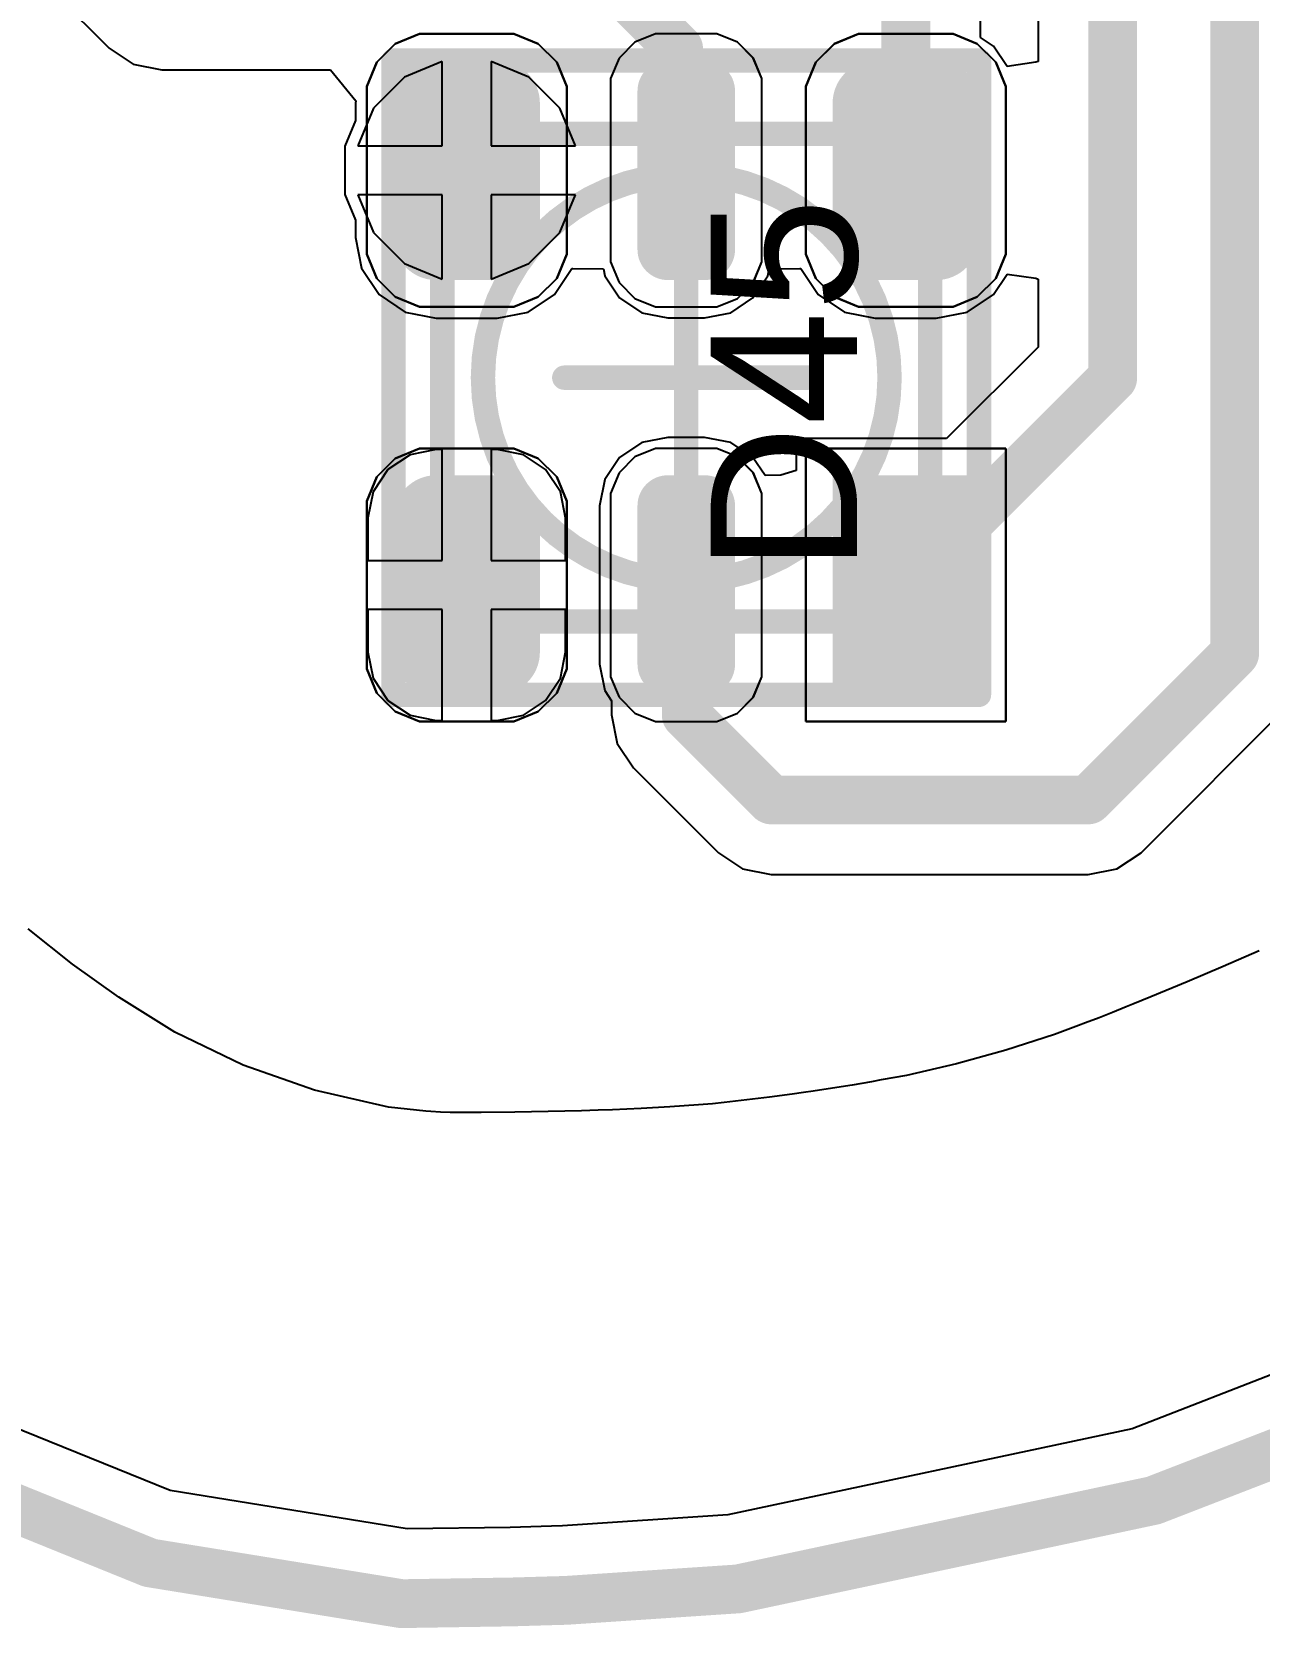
# Model space of a CAD drawing. Header units: inches. Extents: x -30 to 118, y 20 to 51.
# Drawn here: x 105.87 to 110.9, y 20.11 to 26.65 of the extents above; entities that cross this region are included whole.
import ezdxf

# ---------------------------------------------------------------- set-up
doc = ezdxf.new("R2010")
doc.units = ezdxf.units.IN
for name, color, linetype in [('Bottom Layer', 5, 'Continuous'), ('Keep-Out Layer', 6, 'Continuous'), ('Mechanical 1', 6, 'Continuous'), ('Top Component Outline', 56, 'Continuous'), ('Top Courtyard', 56, 'Continuous'), ('Top Layer', 1, 'Continuous'), ('Top Overlay', 2, 'Continuous'), ('Top Paste', 8, 'Continuous'), ('Top Solder', 216, 'Continuous'), ('Via Holes', 16, 'Continuous')]:
    doc.layers.add(name, color=color, linetype=linetype)
doc.styles.add('Arial', font='', dxfattribs={"height": 0.2})
doc.styles.get('Arial').set_extended_font_data('Arial')

# ---------------------------------------------------------------- blocks, each defined once
blk = doc.blocks.new('APA_RGB_LED_2020_541')
at = {"layer": 'Top Layer'}
h = blk.add_hatch(color=1, dxfattribs=at)
edge = h.paths.add_edge_path()
edge.add_arc((-1.125, 1.025), 0.125, 90, 180)
edge.add_line((-1.25, 1.025), (-1.25, 0.775))
edge.add_arc((-1.125, 0.775), 0.125, 180, 270)
edge.add_line((-1.125, 0.65), (-0.575, 0.65))
edge.add_arc((-0.575, 0.775), 0.125, 270, 360)
edge.add_line((-0.45, 0.775), (-0.45, 1.025))
edge.add_arc((-0.575, 1.025), 0.125, 0, 90)
edge.add_line((-0.575, 1.15), (-1.125, 1.15))
h = blk.add_hatch(color=1, dxfattribs=at)
edge = h.paths.add_edge_path()
edge.add_arc((0.575, 1.025), 0.125, 90, 180)
edge.add_line((0.45, 1.025), (0.45, 0.775))
edge.add_arc((0.575, 0.775), 0.125, 180, 270)
edge.add_line((0.575, 0.65), (1.125, 0.65))
edge.add_arc((1.125, 0.775), 0.125, 270, 360)
edge.add_line((1.25, 0.775), (1.25, 1.025))
edge.add_arc((1.125, 1.025), 0.125, 0, 90)
edge.add_line((1.125, 1.15), (0.575, 1.15))
h = blk.add_hatch(color=1, dxfattribs=at)
edge = h.paths.add_edge_path()
edge.add_arc((-1.175, 0.075), 0.075, 90, 180)
edge.add_line((-1.25, 0.075), (-1.25, -0.075))
edge.add_arc((-1.175, -0.075), 0.075, 180, 270)
edge.add_line((-1.175, -0.15), (-0.525, -0.15))
edge.add_arc((-0.525, -0.075), 0.075, 270, 360)
edge.add_line((-0.45, -0.075), (-0.45, 0.075))
edge.add_arc((-0.525, 0.075), 0.075, 0, 90)
edge.add_line((-0.525, 0.15), (-1.175, 0.15))
h = blk.add_hatch(color=1, dxfattribs=at)
edge = h.paths.add_edge_path()
edge.add_arc((0.525, 0.075), 0.075, 90, 180)
edge.add_line((0.45, 0.075), (0.45, -0.075))
edge.add_arc((0.525, -0.075), 0.075, 180, 270)
edge.add_line((0.525, -0.15), (1.175, -0.15))
edge.add_arc((1.175, -0.075), 0.075, 270, 360)
edge.add_line((1.25, -0.075), (1.25, 0.075))
edge.add_arc((1.175, 0.075), 0.075, 0, 90)
edge.add_line((1.175, 0.15), (0.525, 0.15))
blk.add_hatch(color=1, dxfattribs=at).paths.add_polyline_path([(-1.25, -0.65), (-0.45, -0.65), (-0.45, -1.15), (-1.25, -1.15)])
h = blk.add_hatch(color=1, dxfattribs=at)
edge = h.paths.add_edge_path()
edge.add_arc((0.575, -0.775), 0.125, 90, 180)
edge.add_line((0.45, -0.775), (0.45, -1.025))
edge.add_arc((0.575, -1.025), 0.125, 180, 270)
edge.add_line((0.575, -1.15), (1.125, -1.15))
edge.add_arc((1.125, -1.025), 0.125, 270, 360)
edge.add_line((1.25, -1.025), (1.25, -0.775))
edge.add_arc((1.125, -0.775), 0.125, 0, 90)
edge.add_line((1.125, -0.65), (0.575, -0.65))
at = {"layer": 'Top Paste'}
h = blk.add_hatch(color=8, dxfattribs=at)
edge = h.paths.add_edge_path()
edge.add_arc((-1.125, 1.025), 0.125, 90, 180)
edge.add_line((-1.25, 1.025), (-1.25, 0.775))
edge.add_arc((-1.125, 0.775), 0.125, 180, 270)
edge.add_line((-1.125, 0.65), (-0.575, 0.65))
edge.add_arc((-0.575, 0.775), 0.125, 270, 360)
edge.add_line((-0.45, 0.775), (-0.45, 1.025))
edge.add_arc((-0.575, 1.025), 0.125, 0, 90)
edge.add_line((-0.575, 1.15), (-1.125, 1.15))
h = blk.add_hatch(color=8, dxfattribs=at)
edge = h.paths.add_edge_path()
edge.add_arc((0.575, 1.025), 0.125, 90, 180)
edge.add_line((0.45, 1.025), (0.45, 0.775))
edge.add_arc((0.575, 0.775), 0.125, 180, 270)
edge.add_line((0.575, 0.65), (1.125, 0.65))
edge.add_arc((1.125, 0.775), 0.125, 270, 360)
edge.add_line((1.25, 0.775), (1.25, 1.025))
edge.add_arc((1.125, 1.025), 0.125, 0, 90)
edge.add_line((1.125, 1.15), (0.575, 1.15))
h = blk.add_hatch(color=8, dxfattribs=at)
edge = h.paths.add_edge_path()
edge.add_arc((-1.175, 0.075), 0.075, 90, 180)
edge.add_line((-1.25, 0.075), (-1.25, -0.075))
edge.add_arc((-1.175, -0.075), 0.075, 180, 270)
edge.add_line((-1.175, -0.15), (-0.525, -0.15))
edge.add_arc((-0.525, -0.075), 0.075, 270, 360)
edge.add_line((-0.45, -0.075), (-0.45, 0.075))
edge.add_arc((-0.525, 0.075), 0.075, 0, 90)
edge.add_line((-0.525, 0.15), (-1.175, 0.15))
h = blk.add_hatch(color=8, dxfattribs=at)
edge = h.paths.add_edge_path()
edge.add_arc((0.525, 0.075), 0.075, 90, 180)
edge.add_line((0.45, 0.075), (0.45, -0.075))
edge.add_arc((0.525, -0.075), 0.075, 180, 270)
edge.add_line((0.525, -0.15), (1.175, -0.15))
edge.add_arc((1.175, -0.075), 0.075, 270, 360)
edge.add_line((1.25, -0.075), (1.25, 0.075))
edge.add_arc((1.175, 0.075), 0.075, 0, 90)
edge.add_line((1.175, 0.15), (0.525, 0.15))
blk.add_hatch(color=8, dxfattribs=at).paths.add_polyline_path([(-1.25, -0.65), (-0.45, -0.65), (-0.45, -1.15), (-1.25, -1.15)])
h = blk.add_hatch(color=8, dxfattribs=at)
edge = h.paths.add_edge_path()
edge.add_arc((0.575, -0.775), 0.125, 90, 180)
edge.add_line((0.45, -0.775), (0.45, -1.025))
edge.add_arc((0.575, -1.025), 0.125, 180, 270)
edge.add_line((0.575, -1.15), (1.125, -1.15))
edge.add_arc((1.125, -1.025), 0.125, 270, 360)
edge.add_line((1.25, -1.025), (1.25, -0.775))
edge.add_arc((1.125, -0.775), 0.125, 0, 90)
edge.add_line((1.125, -0.65), (0.575, -0.65))
at = {"layer": 'Top Solder'}
h = blk.add_hatch(color=216, dxfattribs=at)
edge = h.paths.add_edge_path()
edge.add_arc((-1.125, 1.025), 0.175, 90, 180)
edge.add_line((-1.3, 1.025), (-1.3, 0.775))
edge.add_arc((-1.125, 0.775), 0.175, 180, 270)
edge.add_line((-1.125, 0.6), (-0.575, 0.6))
edge.add_arc((-0.575, 0.775), 0.175, 270, 360)
edge.add_line((-0.4, 0.775), (-0.4, 1.025))
edge.add_arc((-0.575, 1.025), 0.175, 0, 90)
edge.add_line((-0.575, 1.2), (-1.125, 1.2))
h = blk.add_hatch(color=216, dxfattribs=at)
edge = h.paths.add_edge_path()
edge.add_arc((0.575, 1.025), 0.175, 90, 180)
edge.add_line((0.4, 1.025), (0.4, 0.775))
edge.add_arc((0.575, 0.775), 0.175, 180, 270)
edge.add_line((0.575, 0.6), (1.125, 0.6))
edge.add_arc((1.125, 0.775), 0.175, 270, 360)
edge.add_line((1.3, 0.775), (1.3, 1.025))
edge.add_arc((1.125, 1.025), 0.175, 0, 90)
edge.add_line((1.125, 1.2), (0.575, 1.2))
h = blk.add_hatch(color=216, dxfattribs=at)
edge = h.paths.add_edge_path()
edge.add_arc((-1.175, 0.075), 0.125, 90, 180)
edge.add_line((-1.3, 0.075), (-1.3, -0.075))
edge.add_arc((-1.175, -0.075), 0.125, 180, 270)
edge.add_line((-1.175, -0.2), (-0.525, -0.2))
edge.add_arc((-0.525, -0.075), 0.125, 270, 360)
edge.add_line((-0.4, -0.075), (-0.4, 0.075))
edge.add_arc((-0.525, 0.075), 0.125, 0, 90)
edge.add_line((-0.525, 0.2), (-1.175, 0.2))
h = blk.add_hatch(color=216, dxfattribs=at)
edge = h.paths.add_edge_path()
edge.add_arc((0.525, 0.075), 0.125, 90, 180)
edge.add_line((0.4, 0.075), (0.4, -0.075))
edge.add_arc((0.525, -0.075), 0.125, 180, 270)
edge.add_line((0.525, -0.2), (1.175, -0.2))
edge.add_arc((1.175, -0.075), 0.125, 270, 360)
edge.add_line((1.3, -0.075), (1.3, 0.075))
edge.add_arc((1.175, 0.075), 0.125, 0, 90)
edge.add_line((1.175, 0.2), (0.525, 0.2))
blk.add_hatch(color=216, dxfattribs=at).paths.add_polyline_path([(-1.3, -0.6), (-0.4, -0.6), (-0.4, -1.2), (-1.3, -1.2)])
h = blk.add_hatch(color=216, dxfattribs=at)
edge = h.paths.add_edge_path()
edge.add_arc((0.575, -0.775), 0.175, 90, 180)
edge.add_line((0.4, -0.775), (0.4, -1.025))
edge.add_arc((0.575, -1.025), 0.175, 180, 270)
edge.add_line((0.575, -1.2), (1.125, -1.2))
edge.add_arc((1.125, -1.025), 0.175, 270, 360)
edge.add_line((1.3, -1.025), (1.3, -0.775))
edge.add_arc((1.125, -0.775), 0.175, 0, 90)
edge.add_line((1.125, -0.6), (0.575, -0.6))
at = {"layer": 'Top Component Outline'}
for points in [[(-1, 1, 0.1, 0.1, 0), (-1, -1, 0.1, 0.1, 0)], [(-1, 1, 0.1, 0.1, 0), (1, 1, 0.1, 0.1, 0)], [(1, 1, 0.1, 0.1, 0), (1, -1, 0.1, 0.1, 0)], [(-1, -1, 0.1, 0.1, 0), (1, -1, 0.1, 0.1, 0)]]:
    blk.add_lwpolyline(points, format="xyseb", dxfattribs=at)
for points in [[(-1.025, 1, 0.05, 0.05, 1), (-0.975, 1, 0.05, 0.05, 1)], [(-1.025, 1, 0.05, 0.05, 1), (-0.975, 1, 0.05, 0.05, 1)], [(0.975, 1, 0.05, 0.05, 1), (1.025, 1, 0.05, 0.05, 1)], [(0.975, 1, 0.05, 0.05, 1), (1.025, 1, 0.05, 0.05, 1)], [(-1.025, -1, 0.05, 0.05, 1), (-0.975, -1, 0.05, 0.05, 1)], [(-1.025, -1, 0.05, 0.05, 1), (-0.975, -1, 0.05, 0.05, 1)], [(0.975, -1, 0.05, 0.05, 1), (1.025, -1, 0.05, 0.05, 1)], [(0.975, -1, 0.05, 0.05, 1), (1.025, -1, 0.05, 0.05, 1)]]:
    blk.add_lwpolyline(points, format="xyseb", close=True, dxfattribs=at)
at = {"layer": 'Top Courtyard'}
for points in [[(-1.3, 1.2, 0.1, 0.1, 0), (1.3, 1.2, 0.1, 0.1, 0)], [(-1.3, 1.2, 0.1, 0.1, 0), (-1.3, -1.2, 0.1, 0.1, 0)], [(1.3, 1.2, 0.1, 0.1, 0), (1.3, -1.2, 0.1, 0.1, 0)], [(0, 0.5, 0.1, 0.1, 0), (0, -0.5, 0.1, 0.1, 0)], [(-0.5, 0, 0.1, 0.1, 0), (0.5, 0, 0.1, 0.1, 0)], [(-1.3, -1.2, 0.1, 0.1, 0), (1.3, -1.2, 0.1, 0.1, 0)]]:
    blk.add_lwpolyline(points, format="xyseb", dxfattribs=at)
for points in [[(-1.325, 1.2, 0.05, 0.05, 1), (-1.275, 1.2, 0.05, 0.05, 1)], [(-1.325, 1.2, 0.05, 0.05, 1), (-1.275, 1.2, 0.05, 0.05, 1)], [(1.275, 1.2, 0.05, 0.05, 1), (1.325, 1.2, 0.05, 0.05, 1)], [(1.275, 1.2, 0.05, 0.05, 1), (1.325, 1.2, 0.05, 0.05, 1)], [(-0.025, 0.5, 0.05, 0.05, 1), (0.025, 0.5, 0.05, 0.05, 1)], [(-0.525, 0, 0.05, 0.05, 1), (-0.475, 0, 0.05, 0.05, 1)], [(0.475, 0, 0.05, 0.05, 1), (0.525, 0, 0.05, 0.05, 1)], [(-0.025, -0.5, 0.05, 0.05, 1), (0.025, -0.5, 0.05, 0.05, 1)], [(-1.325, -1.2, 0.05, 0.05, 1), (-1.275, -1.2, 0.05, 0.05, 1)], [(-1.325, -1.2, 0.05, 0.05, 1), (-1.275, -1.2, 0.05, 0.05, 1)], [(1.275, -1.2, 0.05, 0.05, 1), (1.325, -1.2, 0.05, 0.05, 1)], [(1.275, -1.2, 0.05, 0.05, 1), (1.325, -1.2, 0.05, 0.05, 1)]]:
    blk.add_lwpolyline(points, format="xyseb", close=True, dxfattribs=at)
at = {"layer": 'Top Overlay'}
for p, q in [((-1.2929, 1.2689), (-1.1937, 1.31)), ((-1.1937, 1.31), (-1.14, 1.31)), ((-1.14, 1.31), (-1.14, 1.31)), ((-1.14, 1.31), (-0.56, 1.31)), ((-0.56, 1.31), (-0.5063, 1.31)), ((-0.5063, 1.31), (-0.4071, 1.2689)), ((0.4071, 1.2689), (0.5063, 1.31)), ((0.5063, 1.31), (0.56, 1.31)), ((0.56, 1.31), (0.56, 1.31)), ((0.56, 1.31), (1.14, 1.31)), ((1.14, 1.31), (1.1937, 1.31)), ((1.1937, 1.31), (1.2929, 1.2689)), ((-1.3689, 1.1929), (-1.2929, 1.2689)), ((-0.4071, 1.2689), (-0.3311, 1.1929)), ((0.3311, 1.1929), (0.4071, 1.2689)), ((1.2929, 1.2689), (1.3689, 1.1929)), ((-1.41, 1.0937), (-1.3689, 1.1929)), ((-0.3311, 1.1929), (-0.29, 1.0937)), ((0.29, 1.0937), (0.3311, 1.1929)), ((1.3689, 1.1929), (1.41, 1.0937)), ((-1.41, 1.04), (-1.41, 1.0937)), ((-0.29, 1.0937), (-0.29, 1.04)), ((0.29, 1.04), (0.29, 1.0937)), ((1.41, 1.0937), (1.41, 1.04)), ((-1.41, 0.76), (-1.41, 1.04)), ((-0.29, 1.04), (-0.29, 1.04)), ((-0.29, 1.04), (-0.29, 0.76)), ((0.29, 0.76), (0.29, 1.04)), ((1.41, 1.04), (1.41, 1.04)), ((1.41, 1.04), (1.41, 0.76)), ((-1.41, 0.76), (-1.41, 0.76)), ((-1.41, 0.7063), (-1.41, 0.76)), ((-0.29, 0.76), (-0.29, 0.7063)), ((0.29, 0.76), (0.29, 0.76)), ((0.29, 0.7063), (0.29, 0.76)), ((1.41, 0.76), (1.41, 0.7063)), ((-1.3689, 0.6071), (-1.41, 0.7063)), ((-0.29, 0.7063), (-0.3311, 0.6071)), ((0.3311, 0.6071), (0.29, 0.7063)), ((1.41, 0.7063), (1.3689, 0.6071)), ((-1.2929, 0.5311), (-1.3689, 0.6071)), ((-0.3311, 0.6071), (-0.4071, 0.5311)), ((0.4071, 0.5311), (0.3311, 0.6071)), ((1.3689, 0.6071), (1.2929, 0.5311)), ((-1.1937, 0.49), (-1.2929, 0.5311)), ((-0.4071, 0.5311), (-0.5063, 0.49)), ((0.5063, 0.49), (0.4071, 0.5311)), ((1.2929, 0.5311), (1.1937, 0.49)), ((-1.14, 0.49), (-1.1937, 0.49)), ((-0.56, 0.49), (-1.14, 0.49)), ((-0.5063, 0.49), (-0.56, 0.49)), ((-0.56, 0.49), (-0.56, 0.49)), ((0.56, 0.49), (0.5063, 0.49)), ((1.14, 0.49), (0.56, 0.49)), ((1.1937, 0.49), (1.14, 0.49)), ((1.14, 0.49), (1.14, 0.49)), ((-1.3103, 0.275), (-1.375, 0.2103)), ((-1.2258, 0.31), (-1.3103, 0.275)), ((-1.18, 0.31), (-1.2258, 0.31)), ((-0.52, 0.31), (-1.18, 0.31)), ((-0.4743, 0.31), (-0.52, 0.31)), ((-0.52, 0.31), (-0.52, 0.31)), ((-0.3897, 0.275), (-0.4743, 0.31)), ((-0.325, 0.2103), (-0.3897, 0.275)), ((0.3897, 0.275), (0.325, 0.2103)), ((0.4742, 0.31), (0.3897, 0.275)), ((0.52, 0.31), (0.4742, 0.31)), ((1.18, 0.31), (0.52, 0.31)), ((1.2258, 0.31), (1.18, 0.31)), ((1.18, 0.31), (1.18, 0.31)), ((1.3103, 0.275), (1.2258, 0.31)), ((1.375, 0.2103), (1.3103, 0.275)), ((-1.375, 0.2103), (-1.41, 0.1258)), ((-0.29, 0.1258), (-0.325, 0.2103)), ((0.325, 0.2103), (0.29, 0.1258)), ((1.41, 0.1258), (1.375, 0.2103)), ((-1.41, 0.1258), (-1.41, 0.08)), ((-1.41, 0.08), (-1.41, -0.08)), ((-1.41, 0.08), (-1.41, 0.08)), ((-0.29, 0.08), (-0.29, 0.1258)), ((-0.29, -0.08), (-0.29, 0.08)), ((0.29, 0.1258), (0.29, 0.08)), ((0.29, 0.08), (0.29, -0.08)), ((0.29, 0.08), (0.29, 0.08)), ((1.41, 0.08), (1.41, 0.1258)), ((1.41, -0.08), (1.41, 0.08)), ((-1.41, -0.08), (-1.41, -0.1257)), ((-1.41, -0.1257), (-1.375, -0.2103)), ((-0.325, -0.2103), (-0.29, -0.1257)), ((-0.29, -0.1257), (-0.29, -0.08)), ((-0.29, -0.08), (-0.29, -0.08)), ((0.29, -0.08), (0.29, -0.1257)), ((0.29, -0.1257), (0.325, -0.2103)), ((1.375, -0.2103), (1.41, -0.1257)), ((1.41, -0.1257), (1.41, -0.08)), ((1.41, -0.08), (1.41, -0.08)), ((-1.375, -0.2103), (-1.3103, -0.275)), ((-0.3897, -0.275), (-0.325, -0.2103)), ((0.325, -0.2103), (0.3897, -0.275)), ((1.3103, -0.275), (1.375, -0.2103)), ((-1.3103, -0.275), (-1.2258, -0.31)), ((-1.2258, -0.31), (-1.18, -0.31)), ((-1.18, -0.31), (-1.18, -0.31)), ((-1.18, -0.31), (-0.52, -0.31)), ((-0.52, -0.31), (-0.4743, -0.31)), ((-0.4743, -0.31), (-0.3897, -0.275)), ((0.3897, -0.275), (0.4742, -0.31)), ((0.4742, -0.31), (0.52, -0.31)), ((0.52, -0.31), (0.52, -0.31)), ((0.52, -0.31), (1.18, -0.31)), ((1.18, -0.31), (1.2258, -0.31)), ((1.2258, -0.31), (1.3103, -0.275)), ((-1.41, -1.31), (-1.41, -0.49)), ((-1.41, -0.49), (-0.29, -0.49)), ((-0.29, -0.49), (-0.29, -1.31)), ((0.4071, -0.5311), (0.5063, -0.49)), ((0.5063, -0.49), (0.56, -0.49)), ((0.56, -0.49), (0.56, -0.49)), ((0.56, -0.49), (1.14, -0.49)), ((1.14, -0.49), (1.1937, -0.49)), ((1.1937, -0.49), (1.2929, -0.5311)), ((0.3311, -0.6071), (0.4071, -0.5311)), ((1.2929, -0.5311), (1.3689, -0.6071)), ((0.29, -0.7063), (0.3311, -0.6071)), ((1.3689, -0.6071), (1.41, -0.7063)), ((0.29, -0.76), (0.29, -0.7063)), ((1.41, -0.7063), (1.41, -0.76)), ((0.29, -1.04), (0.29, -0.76)), ((1.41, -0.76), (1.41, -0.76)), ((1.41, -0.76), (1.41, -1.04)), ((0.29, -1.04), (0.29, -1.04)), ((0.29, -1.0937), (0.29, -1.04)), ((1.41, -1.04), (1.41, -1.0937)), ((0.3311, -1.1929), (0.29, -1.0937)), ((1.41, -1.0937), (1.3689, -1.1929)), ((0.4071, -1.2689), (0.3311, -1.1929)), ((1.3689, -1.1929), (1.2929, -1.2689)), ((0.5063, -1.31), (0.4071, -1.2689)), ((1.2929, -1.2689), (1.1937, -1.31)), ((-0.29, -1.31), (-1.41, -1.31)), ((0.56, -1.31), (0.5063, -1.31)), ((1.14, -1.31), (0.56, -1.31)), ((1.1937, -1.31), (1.14, -1.31)), ((1.14, -1.31), (1.14, -1.31))]:
    blk.add_line(p, q, dxfattribs=at)
at = {"layer": 'Top Courtyard', "style": 'Arial'}
blk.add_text('D45', height=0.6, dxfattribs=at).set_placement((-0.8, -0.7))

msp = doc.modelspace()

# ---------------------------------------------------------------- hatches: boundary and pattern name
at = {"layer": 'Bottom Layer'}
h = msp.add_hatch(color=5, dxfattribs=at)
edge = h.paths.add_edge_path()
edge.add_arc((107.6518, 26.0808), 0.3, 0, 360)
at = {"layer": 'Top Layer'}
h = msp.add_hatch(color=1, dxfattribs=at)
edge = h.paths.add_edge_path()
edge.add_arc((107.6518, 26.0808), 0.3, 0, 360)
at = {"layer": 'Via Holes'}
h = msp.add_hatch(color=7, dxfattribs=at)
edge = h.paths.add_edge_path()
edge.add_arc((107.6518, 26.0808), 0.15, 0, 360)

# ---------------------------------------------------------------- linework, layer by layer
at = {"layer": 'Bottom Layer'}
for p, q in [((107.5518, 26.5264), (107.3969, 26.4623)), ((107.5518, 26.1808), (107.5518, 26.5264)), ((107.9067, 26.4623), (107.7518, 26.5264)), ((107.7518, 26.5264), (107.7518, 26.1808)), ((107.3969, 26.4623), (107.2703, 26.3357)), ((108.0332, 26.3357), (107.9067, 26.4623)), ((107.2703, 26.3357), (107.2061, 26.1808)), ((108.0974, 26.1808), (108.0332, 26.3357)), ((107.2061, 26.1808), (107.5518, 26.1808)), ((107.7518, 26.1808), (108.0974, 26.1808)), ((107.5518, 25.9808), (107.2061, 25.9808)), ((107.2061, 25.9808), (107.2703, 25.8259)), ((107.5518, 25.6351), (107.5518, 25.9808)), ((108.0974, 25.9808), (107.7518, 25.9808)), ((107.7518, 25.9808), (107.7518, 25.6351)), ((108.0332, 25.8259), (108.0974, 25.9808)), ((107.2703, 25.8259), (107.3969, 25.6993)), ((107.9067, 25.6993), (108.0332, 25.8259)), ((107.3969, 25.6993), (107.5518, 25.6351)), ((107.7518, 25.6351), (107.9067, 25.6993)), ((111.0264, 21.1729), (110.3799, 20.9225)), ((106.4361, 20.6689), (105.63, 20.9954)), ((110.3799, 20.9225), (108.7219, 20.5695)), ((107.407, 20.5115), (106.4361, 20.6689)), ((108.7219, 20.5695), (108.0443, 20.5244)), ((107.8295, 20.5182), (107.407, 20.5115)), ((107.9988, 20.5232), (107.8295, 20.5182)), ((107.9991, 20.5231), (107.9988, 20.5232)), ((107.9994, 20.5232), (107.9991, 20.5231)), ((108.0443, 20.5244), (107.9994, 20.5232))]:
    msp.add_line(p, q, dxfattribs=at)
at = {"layer": 'Keep-Out Layer'}
for points in [[(110.4675, 20.6284, 0.2, 0.2, 0), (111.1414, 20.8894, 0.2, 0.2, 0)], [(105.4885, 20.7227, 0.2, 0.2, 0), (106.3531, 20.3725, 0.2, 0.2, 0)], [(108.7641, 20.2658, 0.2, 0.2, 0), (110.4675, 20.6284, 0.2, 0.2, 0)], [(106.3531, 20.3725, 0.2, 0.2, 0), (107.3847, 20.2053, 0.2, 0.2, 0)], [(108.0587, 20.2188, 0.2, 0.2, 0), (108.7641, 20.2658, 0.2, 0.2, 0)], [(107.3847, 20.2053, 0.2, 0.2, 0), (107.8364, 20.2124, 0.2, 0.2, 0)], [(107.8364, 20.2124, 0.2, 0.2, 0), (108.0078, 20.2174, 0.2, 0.2, 0)], [(108.0078, 20.2174, 0.2, 0.2, 0), (108.0587, 20.2188, 0.2, 0.2, 0)]]:
    msp.add_lwpolyline(points, format="xyseb", dxfattribs=at)
for points in [[(110.4175, 20.6284, 0.1, 0.1, 1), (110.5175, 20.6284, 0.1, 0.1, 1)], [(110.4175, 20.6284, 0.1, 0.1, 1), (110.5175, 20.6284, 0.1, 0.1, 1)], [(106.3031, 20.3725, 0.1, 0.1, 1), (106.4031, 20.3725, 0.1, 0.1, 1)], [(106.3031, 20.3725, 0.1, 0.1, 1), (106.4031, 20.3725, 0.1, 0.1, 1)], [(108.7141, 20.2658, 0.1, 0.1, 1), (108.8141, 20.2658, 0.1, 0.1, 1)], [(108.7141, 20.2658, 0.1, 0.1, 1), (108.8141, 20.2658, 0.1, 0.1, 1)], [(107.3347, 20.2053, 0.1, 0.1, 1), (107.4347, 20.2053, 0.1, 0.1, 1)], [(107.3347, 20.2053, 0.1, 0.1, 1), (107.4347, 20.2053, 0.1, 0.1, 1)], [(107.7864, 20.2124, 0.1, 0.1, 1), (107.8864, 20.2124, 0.1, 0.1, 1)], [(107.7864, 20.2124, 0.1, 0.1, 1), (107.8864, 20.2124, 0.1, 0.1, 1)], [(107.9578, 20.2174, 0.1, 0.1, 1), (108.0578, 20.2174, 0.1, 0.1, 1)], [(107.9578, 20.2174, 0.1, 0.1, 1), (108.0578, 20.2174, 0.1, 0.1, 1)], [(108.0087, 20.2188, 0.1, 0.1, 1), (108.1087, 20.2188, 0.1, 0.1, 1)], [(108.0087, 20.2188, 0.1, 0.1, 1), (108.1087, 20.2188, 0.1, 0.1, 1)]]:
    msp.add_lwpolyline(points, format="xyseb", close=True, dxfattribs=at)
at = {"layer": 'Mechanical 1'}
for points in [[(107.9624, 25.8202, 0.1, 0.1, -0.198911), (108.5518, 26.0643, 0.1, 0.1, 0)], [(108.5518, 26.0643, 0.1, 0.1, -0.198911), (109.1411, 25.8202, 0.1, 0.1, 0)], [(107.7183, 25.2308, 0.1, 0.1, -0.198911), (107.9624, 25.8202, 0.1, 0.1, 0)], [(109.1411, 25.8202, 0.1, 0.1, -0.198911), (109.3853, 25.2308, 0.1, 0.1, 0)], [(107.9624, 24.6414, 0.1, 0.1, -0.198911), (107.7183, 25.2308, 0.1, 0.1, 0)], [(109.3853, 25.2308, 0.1, 0.1, -0.198911), (109.1411, 24.6414, 0.1, 0.1, 0)], [(108.5518, 24.3973, 0.1, 0.1, -0.198911), (107.9624, 24.6414, 0.1, 0.1, 0)], [(109.1411, 24.6414, 0.1, 0.1, -0.198911), (108.5518, 24.3973, 0.1, 0.1, 0)], [(110.4675, 20.6284, 0.2, 0.2, 0), (111.1414, 20.8894, 0.2, 0.2, 0)], [(105.4885, 20.7227, 0.2, 0.2, 0), (106.3531, 20.3725, 0.2, 0.2, 0)], [(108.7641, 20.2658, 0.2, 0.2, 0), (110.4675, 20.6284, 0.2, 0.2, 0)], [(106.3531, 20.3725, 0.2, 0.2, 0), (107.3847, 20.2053, 0.2, 0.2, 0)], [(108.0587, 20.2188, 0.2, 0.2, 0), (108.7641, 20.2658, 0.2, 0.2, 0)], [(107.3847, 20.2053, 0.2, 0.2, 0), (107.8364, 20.2124, 0.2, 0.2, 0)], [(107.8364, 20.2124, 0.2, 0.2, 0), (108.0078, 20.2174, 0.2, 0.2, 0)], [(108.0078, 20.2174, 0.2, 0.2, 0), (108.0587, 20.2188, 0.2, 0.2, 0)]]:
    msp.add_lwpolyline(points, format="xyseb", dxfattribs=at)
for points in [[(108.5268, 26.0643, 0.05, 0.05, 1), (108.5768, 26.0643, 0.05, 0.05, 1)], [(108.5268, 26.0643, 0.05, 0.05, 1), (108.5768, 26.0643, 0.05, 0.05, 1)], [(107.9374, 25.8202, 0.05, 0.05, 1), (107.9874, 25.8202, 0.05, 0.05, 1)], [(107.9374, 25.8202, 0.05, 0.05, 1), (107.9874, 25.8202, 0.05, 0.05, 1)], [(109.1161, 25.8202, 0.05, 0.05, 1), (109.1661, 25.8202, 0.05, 0.05, 1)], [(109.1161, 25.8202, 0.05, 0.05, 1), (109.1661, 25.8202, 0.05, 0.05, 1)], [(107.6933, 25.2308, 0.05, 0.05, 1), (107.7433, 25.2308, 0.05, 0.05, 1)], [(107.6933, 25.2308, 0.05, 0.05, 1), (107.7433, 25.2308, 0.05, 0.05, 1)], [(109.3603, 25.2308, 0.05, 0.05, 1), (109.4103, 25.2308, 0.05, 0.05, 1)], [(109.3603, 25.2308, 0.05, 0.05, 1), (109.4103, 25.2308, 0.05, 0.05, 1)], [(107.9374, 24.6414, 0.05, 0.05, 1), (107.9874, 24.6414, 0.05, 0.05, 1)], [(107.9374, 24.6414, 0.05, 0.05, 1), (107.9874, 24.6414, 0.05, 0.05, 1)], [(109.1161, 24.6414, 0.05, 0.05, 1), (109.1661, 24.6414, 0.05, 0.05, 1)], [(109.1161, 24.6414, 0.05, 0.05, 1), (109.1661, 24.6414, 0.05, 0.05, 1)], [(108.5268, 24.3973, 0.05, 0.05, 1), (108.5768, 24.3973, 0.05, 0.05, 1)], [(108.5268, 24.3973, 0.05, 0.05, 1), (108.5768, 24.3973, 0.05, 0.05, 1)], [(110.4175, 20.6284, 0.1, 0.1, 1), (110.5175, 20.6284, 0.1, 0.1, 1)], [(110.4175, 20.6284, 0.1, 0.1, 1), (110.5175, 20.6284, 0.1, 0.1, 1)], [(106.3031, 20.3725, 0.1, 0.1, 1), (106.4031, 20.3725, 0.1, 0.1, 1)], [(106.3031, 20.3725, 0.1, 0.1, 1), (106.4031, 20.3725, 0.1, 0.1, 1)], [(108.7141, 20.2658, 0.1, 0.1, 1), (108.8141, 20.2658, 0.1, 0.1, 1)], [(108.7141, 20.2658, 0.1, 0.1, 1), (108.8141, 20.2658, 0.1, 0.1, 1)], [(107.3347, 20.2053, 0.1, 0.1, 1), (107.4347, 20.2053, 0.1, 0.1, 1)], [(107.3347, 20.2053, 0.1, 0.1, 1), (107.4347, 20.2053, 0.1, 0.1, 1)], [(107.7864, 20.2124, 0.1, 0.1, 1), (107.8864, 20.2124, 0.1, 0.1, 1)], [(107.7864, 20.2124, 0.1, 0.1, 1), (107.8864, 20.2124, 0.1, 0.1, 1)], [(107.9578, 20.2174, 0.1, 0.1, 1), (108.0578, 20.2174, 0.1, 0.1, 1)], [(107.9578, 20.2174, 0.1, 0.1, 1), (108.0578, 20.2174, 0.1, 0.1, 1)], [(108.0087, 20.2188, 0.1, 0.1, 1), (108.1087, 20.2188, 0.1, 0.1, 1)], [(108.0087, 20.2188, 0.1, 0.1, 1), (108.1087, 20.2188, 0.1, 0.1, 1)]]:
    msp.add_lwpolyline(points, format="xyseb", close=True, dxfattribs=at)
at = {"layer": 'Top Layer'}
for p, q in [((109.9941, 28.6), (109.9941, 26.5273)), ((105.885, 26.8824), (106.1856, 26.5818)), ((109.7576, 26.6258), (109.7576, 26.7482)), ((106.1856, 26.5818), (106.1856, 26.5818)), ((106.1856, 26.5818), (106.2849, 26.5155)), ((109.8111, 26.5901), (109.7576, 26.6258)), ((109.8671, 26.5062), (109.8111, 26.5901)), ((106.2849, 26.5155), (106.4019, 26.4922)), ((109.9845, 26.5235), (109.8671, 26.5062)), ((109.9941, 26.5273), (109.9845, 26.5235)), ((106.4019, 26.4922), (106.4019, 26.4922)), ((106.4019, 26.4922), (107.093, 26.4922)), ((107.093, 26.4922), (107.1973, 26.3652)), ((107.1973, 26.3652), (107.1954, 26.3558)), ((107.1954, 26.3558), (107.1954, 26.2856)), ((107.1954, 26.2856), (107.1518, 26.1803)), ((107.1518, 26.1803), (107.1518, 25.9813)), ((107.1518, 25.9813), (107.1954, 25.876)), ((107.1954, 25.876), (107.1954, 25.8058)), ((107.1954, 25.8058), (107.2206, 25.679)), ((107.2206, 25.679), (107.2924, 25.5715)), ((108.0111, 25.5715), (108.0823, 25.6781)), ((108.0823, 25.6781), (108.0865, 25.6789)), ((108.0865, 25.6789), (108.212, 25.6771)), ((108.212, 25.6771), (108.2177, 25.6485)), ((108.2177, 25.6485), (108.2785, 25.5575)), ((108.825, 25.5575), (108.8858, 25.6485)), ((108.8858, 25.6485), (108.8915, 25.6771)), ((108.8915, 25.6771), (109.017, 25.6789)), ((109.017, 25.6789), (109.0212, 25.6781)), ((109.0212, 25.6781), (109.0924, 25.5715)), ((109.8111, 25.5715), (109.8671, 25.6554)), ((109.8671, 25.6554), (109.9845, 25.6381)), ((109.9845, 25.6381), (109.9941, 25.6342)), ((109.9941, 25.6342), (109.9941, 25.3557)), ((107.2924, 25.5715), (107.4, 25.4997)), ((107.9036, 25.4997), (108.0111, 25.5715)), ((108.2785, 25.5575), (108.3695, 25.4968)), ((108.7341, 25.4968), (108.825, 25.5575)), ((109.0924, 25.5715), (109.2, 25.4997)), ((109.7036, 25.4997), (109.8111, 25.5715)), ((107.4, 25.4997), (107.5268, 25.4744)), ((107.5268, 25.4744), (107.7768, 25.4744)), ((107.7768, 25.4744), (107.9036, 25.4997)), ((108.3695, 25.4968), (108.4768, 25.4754)), ((108.4768, 25.4754), (108.6268, 25.4754)), ((108.6268, 25.4754), (108.7341, 25.4968)), ((109.2, 25.4997), (109.3268, 25.4744)), ((109.3268, 25.4744), (109.5768, 25.4744)), ((109.5768, 25.4744), (109.7036, 25.4997)), ((109.9941, 25.3557), (109.6192, 24.9808)), ((107.5268, 24.9362), (107.4195, 24.9148)), ((107.5518, 24.9362), (107.5268, 24.9362)), ((107.5518, 24.4808), (107.5518, 24.9362)), ((107.7768, 24.9362), (107.7518, 24.9362)), ((107.7518, 24.9362), (107.7518, 24.4808)), ((107.8841, 24.9148), (107.7768, 24.9362)), ((108.3695, 24.9648), (108.2785, 24.9041)), ((108.4768, 24.9862), (108.3695, 24.9648)), ((108.6268, 24.9862), (108.4768, 24.9862)), ((108.7341, 24.9648), (108.6268, 24.9862)), ((108.825, 24.9041), (108.7341, 24.9648)), ((109.6192, 24.9808), (109.0018, 24.9808)), ((109.0018, 24.9808), (109.0018, 24.8507)), ((107.4195, 24.9148), (107.3285, 24.8541)), ((107.975, 24.8541), (107.8841, 24.9148)), ((108.2785, 24.9041), (108.2177, 24.8131)), ((108.8748, 24.8296), (108.825, 24.9041)), ((107.3285, 24.8541), (107.2677, 24.7631)), ((108.0358, 24.7631), (107.975, 24.8541)), ((108.2177, 24.8131), (108.1964, 24.7058)), ((108.9398, 24.8306), (108.8748, 24.8296)), ((109.0018, 24.8507), (108.9398, 24.8306)), ((107.2677, 24.7631), (107.2464, 24.6558)), ((108.0571, 24.6558), (108.0358, 24.7631)), ((108.1964, 24.7058), (108.1964, 24.0558)), ((107.2464, 24.6558), (107.2464, 24.4808)), ((108.0571, 24.4808), (108.0571, 24.6558)), ((107.2464, 24.4808), (107.5518, 24.4808)), ((107.7518, 24.4808), (108.0571, 24.4808)), ((107.5518, 24.2808), (107.2464, 24.2808)), ((107.2464, 24.2808), (107.2464, 24.1058)), ((107.5518, 23.8254), (107.5518, 24.2808)), ((108.0571, 24.2808), (107.7518, 24.2808)), ((107.7518, 24.2808), (107.7518, 23.8254)), ((108.0571, 24.1058), (108.0571, 24.2808)), ((107.2464, 24.1058), (107.2677, 23.9985)), ((108.0358, 23.9985), (108.0571, 24.1058)), ((108.1964, 24.0558), (108.2177, 23.9485)), ((107.2677, 23.9985), (107.3285, 23.9075)), ((107.975, 23.9075), (108.0358, 23.9985)), ((108.2177, 23.9485), (108.2459, 23.9063)), ((107.3285, 23.9075), (107.4195, 23.8468)), ((107.8841, 23.8468), (107.975, 23.9075)), ((108.2459, 23.9063), (108.2459, 23.8483)), ((110.4163, 23.2837), (111.0163, 23.8837)), ((107.4195, 23.8468), (107.5268, 23.8254)), ((107.5268, 23.8254), (107.5518, 23.8254)), ((107.7518, 23.8254), (107.7768, 23.8254)), ((107.7768, 23.8254), (107.8841, 23.8468)), ((108.2459, 23.8483), (108.2459, 23.8482)), ((108.2459, 23.8482), (108.2692, 23.7312)), ((108.2692, 23.7312), (108.3355, 23.632)), ((108.3355, 23.632), (108.6837, 23.2837)), ((108.6837, 23.2837), (108.7829, 23.2174)), ((110.3171, 23.2174), (110.4163, 23.2837)), ((108.7829, 23.2174), (108.9, 23.1941)), ((108.9, 23.1941), (108.9, 23.1941)), ((108.9, 23.1941), (110.2, 23.1941)), ((110.2, 23.1941), (110.3171, 23.2174)), ((110.2, 23.1941), (110.2, 23.1941)), ((111.0264, 21.1729), (110.3799, 20.9225)), ((106.4361, 20.6689), (105.63, 20.9954)), ((110.3799, 20.9225), (108.7219, 20.5695)), ((107.407, 20.5115), (106.4361, 20.6689)), ((108.7219, 20.5695), (108.0443, 20.5244)), ((107.8295, 20.5182), (107.407, 20.5115)), ((107.9988, 20.5232), (107.8295, 20.5182)), ((107.9991, 20.5231), (107.9988, 20.5232)), ((107.9994, 20.5232), (107.9991, 20.5231)), ((108.0443, 20.5244), (107.9994, 20.5232))]:
    msp.add_line(p, q, dxfattribs=at)
for points in [[(110.3, 25.229, 0.2, 0.2, 0), (110.3, 28.6, 0.2, 0.2, 0)], [(110.8, 24.1, 0.2, 0.2, 0), (110.8, 28.3, 0.2, 0.2, 0)], [(108.3, 26.8, 0.2, 0.2, 0), (108.5203, 26.5797, 0.2, 0.2, 0)], [(109.4518, 26.0808, 0.2, 0.2, 0), (109.4518, 26.7482, 0.2, 0.2, 0)], [(108.5203, 26.1122, 0.2, 0.2, 0), (108.5203, 26.5797, 0.2, 0.2, 0)], [(108.5203, 26.1122, 0.2, 0.2, 0), (108.5518, 26.0808, 0.2, 0.2, 0)], [(109.7363, 24.6654, 0.2, 0.2, 0), (110.3, 25.229, 0.2, 0.2, 0)], [(109.4518, 24.5173, 0.2, 0.2, 0), (109.5999, 24.6654, 0.2, 0.2, 0)], [(109.5999, 24.6654, 0.2, 0.2, 0), (109.7363, 24.6654, 0.2, 0.2, 0)], [(109.4518, 24.3808, 0.2, 0.2, 0), (109.4518, 24.5173, 0.2, 0.2, 0)], [(108.5518, 23.8482, 0.2, 0.2, 0), (108.5518, 24.3808, 0.2, 0.2, 0)], [(110.2, 23.5, 0.2, 0.2, 0), (110.8, 24.1, 0.2, 0.2, 0)], [(108.5518, 23.8482, 0.2, 0.2, 0), (108.9, 23.5, 0.2, 0.2, 0)], [(108.9, 23.5, 0.2, 0.2, 0), (110.2, 23.5, 0.2, 0.2, 0)]]:
    msp.add_lwpolyline(points, format="xyseb", dxfattribs=at)
for points in [[(108.4703, 26.5797, 0.1, 0.1, 1), (108.5703, 26.5797, 0.1, 0.1, 1)], [(108.4703, 26.5797, 0.1, 0.1, 1), (108.5703, 26.5797, 0.1, 0.1, 1)], [(108.4703, 26.1122, 0.1, 0.1, 1), (108.5703, 26.1122, 0.1, 0.1, 1)], [(108.4703, 26.1122, 0.1, 0.1, 1), (108.5703, 26.1122, 0.1, 0.1, 1)], [(108.5018, 26.0808, 0.1, 0.1, 1), (108.6018, 26.0808, 0.1, 0.1, 1)], [(109.4018, 26.0808, 0.1, 0.1, 1), (109.5018, 26.0808, 0.1, 0.1, 1)], [(110.25, 25.229, 0.1, 0.1, 1), (110.35, 25.229, 0.1, 0.1, 1)], [(110.25, 25.229, 0.1, 0.1, 1), (110.35, 25.229, 0.1, 0.1, 1)], [(109.5499, 24.6654, 0.1, 0.1, 1), (109.6499, 24.6654, 0.1, 0.1, 1)], [(109.5499, 24.6654, 0.1, 0.1, 1), (109.6499, 24.6654, 0.1, 0.1, 1)], [(109.6863, 24.6654, 0.1, 0.1, 1), (109.7863, 24.6654, 0.1, 0.1, 1)], [(109.6863, 24.6654, 0.1, 0.1, 1), (109.7863, 24.6654, 0.1, 0.1, 1)], [(109.4018, 24.5173, 0.1, 0.1, 1), (109.5018, 24.5173, 0.1, 0.1, 1)], [(109.4018, 24.5173, 0.1, 0.1, 1), (109.5018, 24.5173, 0.1, 0.1, 1)], [(108.5018, 24.3808, 0.1, 0.1, 1), (108.6018, 24.3808, 0.1, 0.1, 1)], [(109.4018, 24.3808, 0.1, 0.1, 1), (109.5018, 24.3808, 0.1, 0.1, 1)], [(110.75, 24.1, 0.1, 0.1, 1), (110.85, 24.1, 0.1, 0.1, 1)], [(110.75, 24.1, 0.1, 0.1, 1), (110.85, 24.1, 0.1, 0.1, 1)], [(108.5018, 23.8482, 0.1, 0.1, 1), (108.6018, 23.8482, 0.1, 0.1, 1)], [(108.5018, 23.8482, 0.1, 0.1, 1), (108.6018, 23.8482, 0.1, 0.1, 1)], [(108.85, 23.5, 0.1, 0.1, 1), (108.95, 23.5, 0.1, 0.1, 1)], [(108.85, 23.5, 0.1, 0.1, 1), (108.95, 23.5, 0.1, 0.1, 1)], [(110.15, 23.5, 0.1, 0.1, 1), (110.25, 23.5, 0.1, 0.1, 1)], [(110.15, 23.5, 0.1, 0.1, 1), (110.25, 23.5, 0.1, 0.1, 1)]]:
    msp.add_lwpolyline(points, format="xyseb", close=True, dxfattribs=at)
at = {"layer": 'Top Overlay'}
for p, q in [((107.4581, 26.6408), (107.3588, 26.5997)), ((107.8455, 26.6408), (107.4581, 26.6408)), ((107.9447, 26.5997), (107.8455, 26.6408)), ((108.426, 26.6408), (108.3415, 26.6058)), ((108.6775, 26.6408), (108.426, 26.6408)), ((108.762, 26.6058), (108.6775, 26.6408)), ((109.2581, 26.6408), (109.1588, 26.5997)), ((109.6455, 26.6408), (109.2581, 26.6408)), ((109.7447, 26.5997), (109.6455, 26.6408)), ((107.3588, 26.5997), (107.2829, 26.5237)), ((108.0207, 26.5237), (107.9447, 26.5997)), ((108.3415, 26.6058), (108.2768, 26.5411)), ((108.8267, 26.5411), (108.762, 26.6058)), ((109.1588, 26.5997), (109.0829, 26.5237)), ((109.8207, 26.5237), (109.7447, 26.5997)), ((107.2829, 26.5237), (107.2418, 26.4245)), ((108.0618, 26.4245), (108.0207, 26.5237)), ((108.2768, 26.5411), (108.2418, 26.4565)), ((108.8618, 26.4565), (108.8267, 26.5411)), ((109.0829, 26.5237), (109.0418, 26.4245)), ((109.8618, 26.4245), (109.8207, 26.5237)), ((108.2418, 26.4565), (108.2418, 26.4108)), ((108.8618, 26.4108), (108.8618, 26.4565)), ((107.2418, 26.4245), (107.2418, 26.3708)), ((107.2418, 26.3708), (107.2418, 25.7908)), ((108.0618, 26.3708), (108.0618, 26.4245)), ((108.0618, 25.7908), (108.0618, 26.3708)), ((108.2418, 26.4108), (108.2418, 25.7508)), ((108.8618, 25.7508), (108.8618, 26.4108)), ((109.0418, 26.4245), (109.0418, 26.3708)), ((109.0418, 26.3708), (109.0418, 25.7908)), ((109.8618, 26.3708), (109.8618, 26.4245)), ((109.8618, 25.7908), (109.8618, 26.3708)), ((107.2418, 25.7908), (107.2418, 25.7371)), ((108.0618, 25.7371), (108.0618, 25.7908)), ((109.0418, 25.7908), (109.0418, 25.7371)), ((109.8618, 25.7371), (109.8618, 25.7908)), ((107.2418, 25.7371), (107.2829, 25.6379)), ((108.0207, 25.6379), (108.0618, 25.7371)), ((108.2418, 25.7508), (108.2418, 25.705)), ((108.8618, 25.705), (108.8618, 25.7508)), ((109.0418, 25.7371), (109.0829, 25.6379)), ((109.8207, 25.6379), (109.8618, 25.7371)), ((108.2418, 25.705), (108.2768, 25.6205)), ((108.8267, 25.6205), (108.8618, 25.705)), ((107.2829, 25.6379), (107.3588, 25.5619)), ((107.9447, 25.5619), (108.0207, 25.6379)), ((108.2768, 25.6205), (108.3415, 25.5558)), ((108.762, 25.5558), (108.8267, 25.6205)), ((109.0829, 25.6379), (109.1588, 25.5619)), ((109.7447, 25.5619), (109.8207, 25.6379)), ((107.3588, 25.5619), (107.4581, 25.5208)), ((107.4581, 25.5208), (107.8455, 25.5208)), ((107.8455, 25.5208), (107.9447, 25.5619)), ((108.3415, 25.5558), (108.426, 25.5208)), ((108.426, 25.5208), (108.6775, 25.5208)), ((108.6775, 25.5208), (108.762, 25.5558)), ((109.1588, 25.5619), (109.2581, 25.5208)), ((109.2581, 25.5208), (109.6455, 25.5208)), ((109.6455, 25.5208), (109.7447, 25.5619)), ((107.4581, 24.9408), (107.3588, 24.8997)), ((107.8455, 24.9408), (107.4581, 24.9408)), ((107.9447, 24.8997), (107.8455, 24.9408)), ((108.426, 24.9408), (108.3415, 24.9058)), ((108.6775, 24.9408), (108.426, 24.9408)), ((108.762, 24.9058), (108.6775, 24.9408)), ((109.8618, 24.9408), (109.0418, 24.9408)), ((109.0418, 24.9408), (109.0418, 23.8208)), ((109.8618, 23.8208), (109.8618, 24.9408)), ((107.3588, 24.8997), (107.2829, 24.8237)), ((108.0207, 24.8237), (107.9447, 24.8997)), ((108.3415, 24.9058), (108.2768, 24.8411)), ((108.8267, 24.8411), (108.762, 24.9058)), ((107.2829, 24.8237), (107.2418, 24.7245)), ((108.0618, 24.7245), (108.0207, 24.8237)), ((108.2768, 24.8411), (108.2418, 24.7565)), ((108.8618, 24.7565), (108.8267, 24.8411)), ((108.2418, 24.7565), (108.2418, 24.7108)), ((108.8618, 24.7108), (108.8618, 24.7565)), ((107.2418, 24.7245), (107.2418, 24.6708)), ((107.2418, 24.6708), (107.2418, 24.0908)), ((108.0618, 24.6708), (108.0618, 24.7245)), ((108.0618, 24.0908), (108.0618, 24.6708)), ((108.2418, 24.7108), (108.2418, 24.0508)), ((108.8618, 24.0508), (108.8618, 24.7108)), ((107.2418, 24.0908), (107.2418, 24.0371)), ((108.0618, 24.0371), (108.0618, 24.0908)), ((107.2418, 24.0371), (107.2829, 23.9378)), ((108.0207, 23.9378), (108.0618, 24.0371)), ((108.2418, 24.0508), (108.2418, 24.005)), ((108.8618, 24.005), (108.8618, 24.0508)), ((108.2418, 24.005), (108.2768, 23.9205)), ((108.8267, 23.9205), (108.8618, 24.005)), ((107.2829, 23.9378), (107.3588, 23.8619)), ((107.9447, 23.8619), (108.0207, 23.9378)), ((108.2768, 23.9205), (108.3415, 23.8558)), ((108.762, 23.8558), (108.8267, 23.9205)), ((107.3588, 23.8619), (107.4581, 23.8208)), ((107.4581, 23.8208), (107.8455, 23.8208)), ((107.8455, 23.8208), (107.9447, 23.8619)), ((108.3415, 23.8558), (108.426, 23.8208)), ((108.426, 23.8208), (108.6775, 23.8208)), ((108.6775, 23.8208), (108.762, 23.8558)), ((109.0418, 23.8208), (109.8618, 23.8208)), ((106.0353, 22.8265), (105.8537, 22.9721)), ((110.9001, 22.8814), (110.7527, 22.8177)), ((106.2252, 22.6919), (106.0353, 22.8265)), ((110.7527, 22.8177), (110.6049, 22.7549)), ((110.6049, 22.7549), (110.4567, 22.693)), ((106.324, 22.6303), (106.2252, 22.6919)), ((110.3548, 22.6513), (110.2994, 22.6291)), ((110.3823, 22.6626), (110.3548, 22.6513)), ((110.4567, 22.693), (110.3823, 22.6626)), ((106.4552, 22.5474), (106.324, 22.6303)), ((110.1603, 22.5755), (110.0618, 22.5386)), ((110.1882, 22.586), (110.1603, 22.5755)), ((110.2439, 22.6073), (110.1882, 22.586)), ((110.2994, 22.6291), (110.2439, 22.6073)), ((106.7348, 22.4123), (106.4552, 22.5474)), ((110.0618, 22.5386), (109.8618, 22.4735)), ((109.8618, 22.4735), (109.659, 22.4175)), ((107.0278, 22.3096), (106.7348, 22.4123)), ((109.659, 22.4175), (109.454, 22.3707)), ((109.1519, 22.318), (109.0722, 22.3061)), ((109.2315, 22.3309), (109.1519, 22.318)), ((109.3109, 22.3446), (109.2315, 22.3309)), ((109.3505, 22.3519), (109.3109, 22.3446)), ((109.454, 22.3707), (109.3505, 22.3519)), ((107.3305, 22.2406), (107.0278, 22.3096)), ((108.6015, 22.2495), (108.4844, 22.2412)), ((108.66, 22.2545), (108.6015, 22.2495)), ((108.7066, 22.2596), (108.66, 22.2545)), ((108.7998, 22.2704), (108.7066, 22.2596)), ((108.8929, 22.2819), (108.7998, 22.2704)), ((108.9858, 22.2941), (108.8929, 22.2819)), ((109.0323, 22.3006), (108.9858, 22.2941)), ((109.0722, 22.3061), (109.0323, 22.3006)), ((107.4848, 22.2235), (107.3305, 22.2406)), ((107.5045, 22.2221), (107.4848, 22.2235)), ((107.5439, 22.22), (107.5045, 22.2221)), ((107.5834, 22.2188), (107.5439, 22.22)), ((107.6229, 22.2183), (107.5834, 22.2188)), ((107.6426, 22.2185), (107.6229, 22.2183)), ((107.7112, 22.2185), (107.6426, 22.2185)), ((107.8484, 22.2197), (107.7112, 22.2185)), ((107.9856, 22.2222), (107.8484, 22.2197)), ((108.1227, 22.2259), (107.9856, 22.2222)), ((108.1913, 22.2284), (108.1227, 22.2259)), ((108.2499, 22.2299), (108.1913, 22.2284)), ((108.3672, 22.2346), (108.2499, 22.2299)), ((108.4844, 22.2412), (108.3672, 22.2346))]:
    msp.add_line(p, q, dxfattribs=at)

# ---------------------------------------------------------------- block references
at = {"rotation": 90}
msp.add_blockref('APA_RGB_LED_2020_541', (108.5518, 25.2308), dxfattribs=at)

doc.saveas('drawing.dxf')
